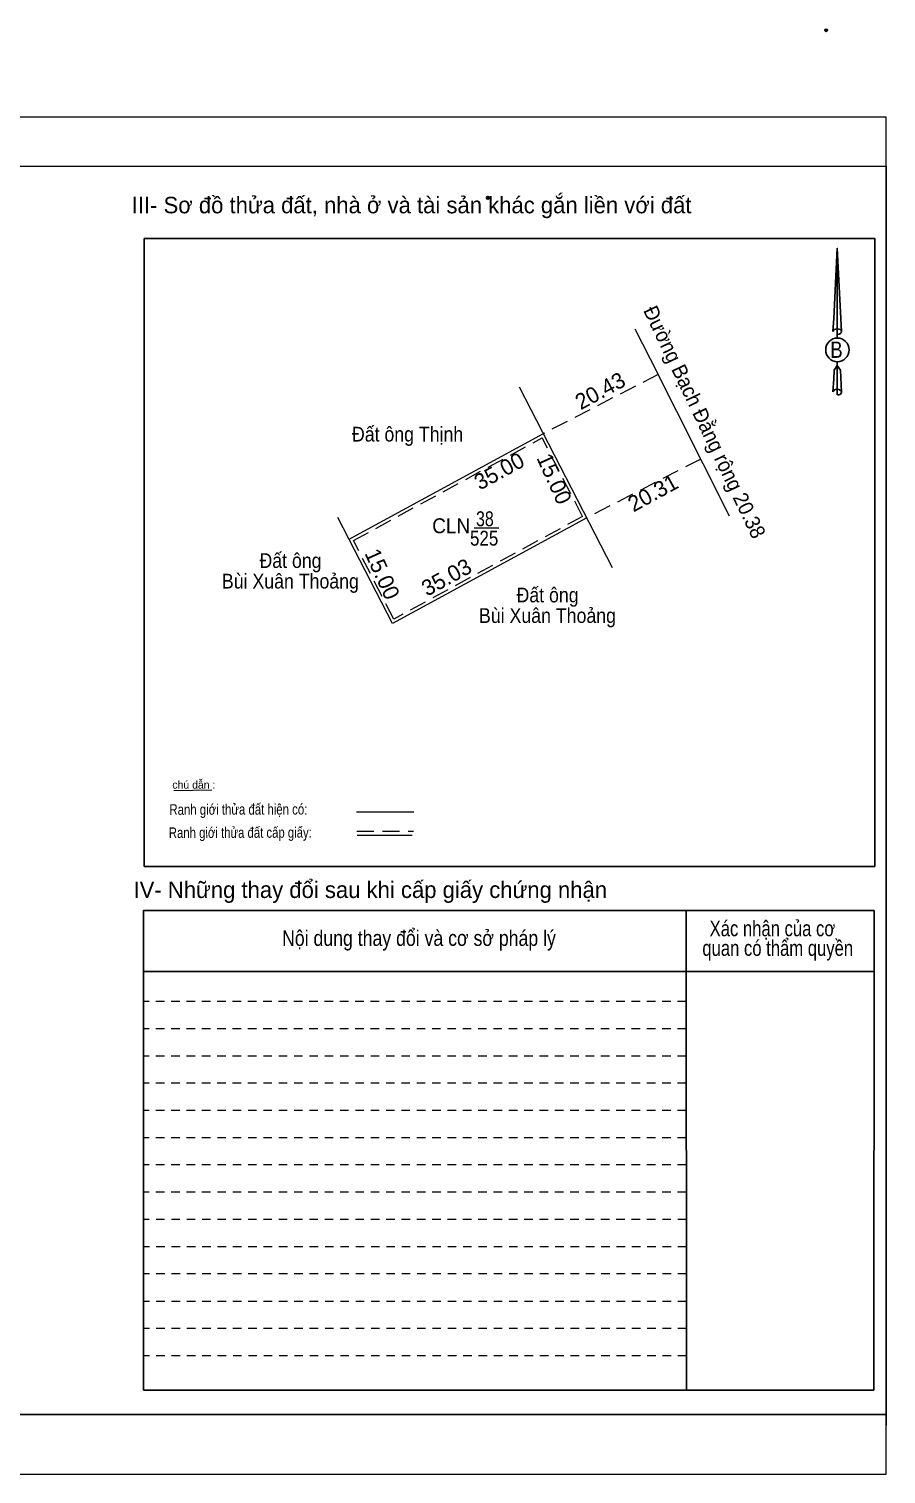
# Model space of a CAD drawing. Header units: metres. Extents: x 534876 to 536540, y 1837761 to 1838227.
# Drawn here: x 535848.9 to 536120.4, y 1837768.7 to 1838226.7 of the extents above; entities that cross this region are included whole.
import ezdxf
from ezdxf.enums import TextEntityAlignment as Align

# ---------------------------------------------------------------- set-up
doc = ezdxf.new("R2010")
doc.units = ezdxf.units.M
doc.header["$LTSCALE"] = 1.8
doc.header["$PDMODE"] = 32
doc.header["$PDSIZE"] = 0.9
for name, pattern in [('DOTTED', [1.5, 0.3, -1.2]), ('MEDIUM_DASHED', [4.5, 3, -1.5]), ('SHORT_DASHED', [2.7, 1.5, -1.2])]:
    doc.linetypes.add(name, pattern=pattern)
for name, color, linetype, lineweight in [('1', 7, 'DOTTED', 13), ('18', 7, 'MEDIUM_DASHED', 25), ('2', 7, 'SHORT_DASHED', 13), ('28', 7, 'Continuous', 25), ('5', 7, 'Continuous', 13), ('55', 7, 'Continuous', 13)]:
    doc.layers.add(name, color=color, linetype=linetype, lineweight=lineweight)

msp = doc.modelspace()

# ---------------------------------------------------------------- linework, layer by layer
at = {"layer": '1', "linetype": 'Continuous'}
for p, q in [((535567.68, 1838183.21), (536120.37, 1838183.21)), ((536120.37, 1838183.21), (536120.37, 1837784.22)), ((535567.68, 1837787.57), (536120.37, 1837787.57))]:
    msp.add_line(p, q, dxfattribs=at)
for points in [[(535507.64, 1837768.73), (536120.37, 1837768.73), (536120.37, 1838198.7), (535507.64, 1838198.7)], [(535590.07, 1838183.21), (536120.37, 1838183.21), (536120.37, 1837787.57), (535590.07, 1837787.57)]]:
    msp.add_lwpolyline(points, close=True, dxfattribs=at)
at = {"layer": '18', "linetype": 'Continuous'}
for p, q in [((536104.92, 1838157.22), (536106.3, 1838130.83)), ((536104.92, 1838157.22), (536106.3, 1838130.83)), ((536104.92, 1838157.22), (536106.3, 1838130.83)), ((536103.78, 1838134.92), (536103.51, 1838130.87)), ((536104.92, 1838131.71), (536104.92, 1838130.69)), ((536104.92, 1838130.69), (536104.92, 1838129.91)), ((536104.92, 1838129.91), (536104.92, 1838128.89)), ((536104.92, 1838129.91), (536104.92, 1838128.89)), ((536104.92, 1838129.91), (536104.92, 1838128.89)), ((536106.3, 1838130.83), (536106.3, 1838130.87)), ((536104.92, 1838120), (536104.92, 1838121.18)), ((536104.92, 1838120), (536104.92, 1838121.18)), ((536104.92, 1838120), (536104.92, 1838121.18)), ((536104.92, 1838120), (536105.96, 1838118.57)), ((536104.92, 1838120), (536105.96, 1838118.57)), ((536104.92, 1838120), (536105.96, 1838118.57)), ((536105.96, 1838118.57), (536106.3, 1838111.61)), ((536105.96, 1838118.57), (536106.3, 1838111.61)), ((536105.96, 1838118.57), (536106.3, 1838111.61)), ((536104.92, 1838112.53), (536104.92, 1838111.55)), ((536104.92, 1838111.55), (536104.92, 1838110.73)), ((536106.3, 1838111.61), (536106.3, 1838111.69))]:
    msp.add_line(p, q, dxfattribs=at)
for points in [[(536104.92, 1838131.71), (536104.92, 1838157.22), (536103.78, 1838134.92)], [(536104.92, 1838112.53), (536104.92, 1838120), (536103.93, 1838118.57), (536103.78, 1838115.76), (536103.51, 1838111.69)]]:
    msp.add_lwpolyline(points, dxfattribs=at)
for centre, start_param, end_param in [((536104.943, 1838130.782), 1.5707963, 3.074452), ((536104.943, 1838130.782), 0.0671406, 1.5707963), ((536104.943, 1838130.782), 4.712389, 6.2831853), ((536104.943, 1838111.611), 2.4910694, 3.0742784), ((536104.943, 1838111.611), 1.5707963, 2.4910694), ((536104.943, 1838111.611), 0.0671406, 1.5707963), ((536104.943, 1838111.611), 4.712389, 6.2831853)]:
    msp.add_ellipse(centre, major_axis=(1.354, 0), ratio=0.655448, start_param=start_param, end_param=end_param, dxfattribs=at)
msp.add_ellipse((536104.942, 1838124.994), major_axis=(0, 3.756), ratio=0.983453, dxfattribs=at)
at = {"layer": '2', "linetype": 'MEDIUM_DASHED'}
for p, q in [((536048.16, 1838117.17), (536011.82, 1838098.47)), ((535951.64, 1838064.57), (536011.4, 1838097.11)), ((536024.2, 1838072.21), (536011.4, 1838097.11)), ((536061.66, 1838090.37), (536025.54, 1838071.79))]:
    msp.add_line(p, q, dxfattribs=at)
at = {"layer": '2', "linetype": 'Continuous'}
for p, q in [((536033.68, 1838055.95), (536004.22, 1838113.23)), ((535950.3, 1838064.99), (536011.82, 1838098.47)), ((535964, 1838038.31), (535946.74, 1838071.93)), ((536025.54, 1838071.79), (535964, 1838038.31)), ((535989.86, 1838068.61), (535997.7, 1838068.61))]:
    msp.add_line(p, q, dxfattribs=at)
at = {"layer": '2'}
for p, q in [((536057.01, 1837909.85), (535885.13, 1837909.85)), ((536057.04, 1837901.22), (535885.13, 1837901.22)), ((536057.04, 1837892.58), (535885.13, 1837892.58)), ((536057.05, 1837883.93), (535885.13, 1837883.93)), ((536057.05, 1837875.34), (535885.13, 1837875.34)), ((536057.05, 1837866.7), (535885.13, 1837866.7)), ((536057.05, 1837858.06), (535885.13, 1837858.06)), ((536057.06, 1837849.42), (535885.13, 1837849.42)), ((536057.13, 1837840.74), (535885.13, 1837840.74)), ((536057.13, 1837832.15), (535885.13, 1837832.15)), ((536057.13, 1837823.46), (535885.13, 1837823.46)), ((536057.13, 1837814.87), (535885.13, 1837814.87)), ((536057.15, 1837806.24), (535885.13, 1837806.24))]:
    msp.add_line(p, q, dxfattribs=at)
at = {"layer": '2', "linetype": 'Continuous'}
msp.add_lwpolyline([(536070.76, 1838072.33), (536045.7, 1838122.03), (536040.92, 1838131.59)], dxfattribs=at)
at = {"layer": '2', "linetype": 'MEDIUM_DASHED'}
msp.add_lwpolyline([(536024.2, 1838072.21), (535964.42, 1838039.67), (535951.64, 1838064.57)], dxfattribs=at)
at = {"layer": '28'}
for p, q in [((535885.33, 1838160.32), (535885.33, 1837961.33)), ((536116.76, 1837961.33), (535885.33, 1837961.33)), ((536057.01, 1837947.32), (536057.15, 1837795.36)), ((536116.58, 1837947.32), (536116.47, 1837795.36)), ((536116.55, 1837927.98), (535885.13, 1837927.98)), ((536116.47, 1837795.36), (535885.13, 1837795.36))]:
    msp.add_line(p, q, dxfattribs=at)
at = {"layer": '28', "linetype": 'SHORT_DASHED', "lineweight": 13}
msp.add_line((536057.01, 1837918.5), (535885.13, 1837918.5), dxfattribs=at)
at = {"layer": '28'}
for points in [[(536116.76, 1837961.33), (536116.76, 1838160.32), (535885.33, 1838160.32)], [(536116.58, 1837947.32), (535885.13, 1837947.32), (535885.13, 1837795.36)]]:
    msp.add_lwpolyline(points, dxfattribs=at)
msp.add_point((535994.22, 1838173.2), dxfattribs=at)
at = {"layer": '5'}
msp.add_point((536101.41, 1838226.27), dxfattribs=at)
at = {"layer": '55'}
for p, q in [((535894.74, 1837985.39), (535906.77, 1837985.56)), ((535952.6, 1837978.6), (535970.82, 1837978.6)), ((535952.82, 1837971.18), (535970.27, 1837971.18)), ((535952.82, 1837971.18), (535970.27, 1837971.18))]:
    msp.add_line(p, q, dxfattribs=at)
at = {"layer": '55', "linetype": 'MEDIUM_DASHED'}
msp.add_line((535952.75, 1837972.53), (535970.66, 1837972.53), dxfattribs=at)

# ---------------------------------------------------------------- texts
at = {"layer": '18', "width": 0.85}
msp.add_text('B', height=5.16, dxfattribs=at).set_placement((536104.66, 1838122.48), align=Align.CENTER)
at = {"layer": '2', "width": 0.95}
msp.add_text('Đường Bạch Đằng rộng 20.38', height=4.724, rotation=295.572, dxfattribs=at).set_placement((536060.75, 1838101.13), align=Align.CENTER)
at = {"layer": '2'}
for s, rotation, p in [('20.43', 28.652, (536030.996, 1838109.854)), ('35.00', 28.652, (535999.011, 1838084.397)), ('15.00', 294.315, (536012.994, 1838083.154)), ('20.31', 28.652, (536047.701, 1838077.48)), ('15.00', 294.315, (535958.534, 1838052.954)), ('35.03', 28.652, (535982.316, 1838050.774))]:
    msp.add_text(s, height=5, rotation=rotation, dxfattribs=at).set_placement(p, align=Align.CENTER)
for s, height, width, p in [('Đất ông Thịnh', 4.66, 0.9, (535968.81, 1838095.96)), ('38', 4.724, 0.8, (535993.29, 1838069.12)), ('525', 4.724, 0.85, (535993.06, 1838062.96)), ('Đất ông', 4.665, 0.9, (535931.72, 1838055.9)), ('Bùi Xuân Thoảng', 4.665, 0.9, (535931.69, 1838049.38)), ('Đất ông', 4.665, 0.9, (536013.15, 1838044.99)), ('Bùi Xuân Thoảng', 4.665, 0.9, (536013.12, 1838038.47))]:
    msp.add_text(s, height=height, dxfattribs=dict(at, width=width)).set_placement(p, align=Align.CENTER)
at = {"layer": '2', "width": 0.95}
msp.add_text('CLN', height=4.724, dxfattribs=at).set_placement((535988.62, 1838066.9), align=Align.RIGHT)
at = {"layer": '28'}
for s, p in [('III- Sơ đồ thửa đất, nhà ở và tài sản khác gắn liền với đất', (535970.075, 1838168.28)), ('IV- Những thay đổi sau khi cấp giấy chứng nhận', (535956.995, 1837951.3))]:
    msp.add_text(s, height=5.226, dxfattribs=at).set_placement(p, align=Align.CENTER)
for s, width, p in [('Nội dung thay đổi và cơ sở pháp lý', 0.85, (535972.415, 1837936.12)), ('Xác nhận của cơ', 0.8, (536084.375, 1837939.18)), (' quan có thẩm quyền', 0.8, (536085.32, 1837932.96))]:
    msp.add_text(s, height=4.927, dxfattribs=dict(at, width=width)).set_placement(p, align=Align.CENTER)
at = {"layer": '55'}
msp.add_text('chú dẫn :', height=2.476, rotation=359.974, dxfattribs=at).set_placement((535901.104, 1837985.957), align=Align.CENTER)
at = {"layer": '55', "width": 0.8}
for s, height, p in [('Ranh giới thửa đất hiện có:', 3.372, (535915.216, 1837977.702)), ('Ranh giới thửa đất cấp giấy:', 3.357, (535915.836, 1837970.364))]:
    msp.add_text(s, height=height, rotation=0.135, dxfattribs=at).set_placement(p, align=Align.CENTER)

doc.saveas('drawing.dxf')
